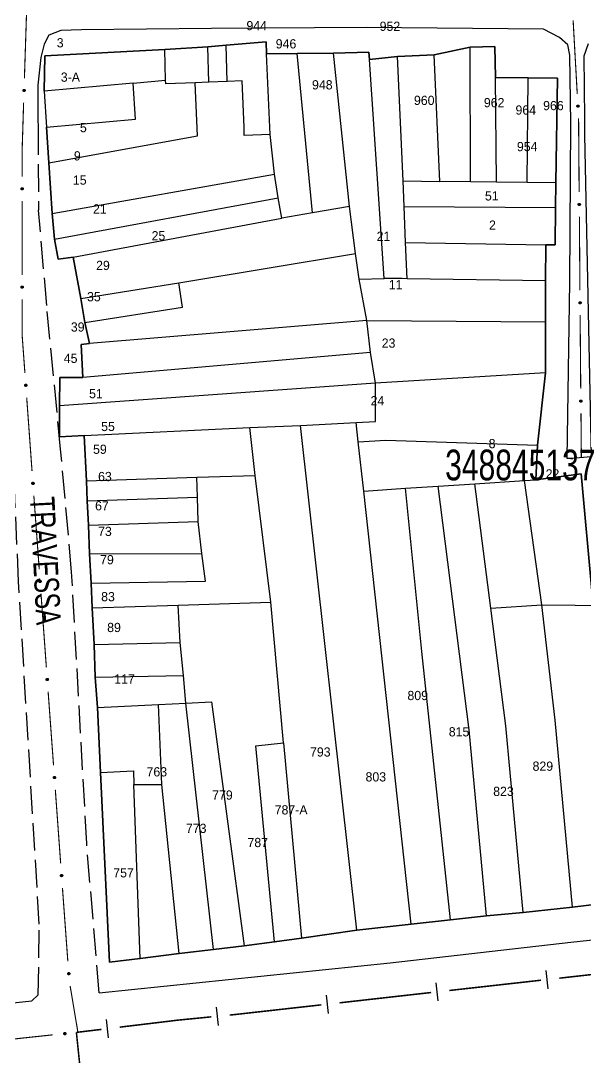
# Model space of a CAD drawing. Extents: x 203851 to 204958, y 4839055 to 4839989.
# Drawn here: x 204739 to 204830.9, y 4839680.5 to 4839849.1 of the extents above; entities that cross this region are included whole.
import ezdxf
from ezdxf.enums import TextEntityAlignment as Align

# ---------------------------------------------------------------- set-up
doc = ezdxf.new("R2010")
doc.units = 0
doc.header["$LTSCALE"] = 1.5
doc.header["$MEASUREMENT"] = 0
doc.linetypes.add('TRACO_11', pattern=[8, 3, -1, 3, -1])
doc.linetypes.add('TRACO_25', pattern=[8, 3, -1, 1, -1, 1, -1])
for name, color, linetype in [('CD_MALHA_LOTES', 7, 'CONTINUOUS'), ('CD_TXT_QUADRA', 2, 'CONTINUOUS'), ('LM-LIM-SETORES-BAIRROS', 250, 'CONTINUOUS'), ('RU-QUADRA', 210, 'CONTINUOUS'), ('SV-EIXO-RUA-N-PAV', 6, 'CONTINUOUS'), ('SV-EIXO-RUA-PAV', 20, 'CONTINUOUS'), ('SV-RUA-NAO-PAV', 7, 'CONTINUOUS'), ('SV-RUA-PAVIM', 7, 'CONTINUOUS'), ('SV-TXT-RUA-N-PAV', 7, 'CONTINUOUS'), ('Th_NmrPort', 1, 'CONTINUOUS')]:
    doc.layers.add(name, color=color, linetype=linetype)
doc.styles.add('ARIAL', font='ARIAL.SHX')

msp = doc.modelspace()

# ---------------------------------------------------------------- linework, layer by layer
at = {"layer": 'CD_MALHA_LOTES', "linetype": 'Continuous', "flags": 128}
for points in [[(204742.85, 4839837.68), (204742.95, 4839843.43), (204762.48, 4839844.47)], [(204762.48, 4839844.47), (204769.48, 4839844.89)], [(204762.59, 4839839.47), (204762.48, 4839844.47)], [(204769.48, 4839844.89), (204772.46, 4839845.14)], [(204769.64, 4839839.12), (204769.48, 4839844.89)], [(204772.46, 4839845.14), (204778.98, 4839845.69)], [(204772.64, 4839839.24), (204772.46, 4839845.14)], [(204778.98, 4839845.69), (204778.99, 4839843.76)], [(204806.32, 4839843.58), (204812.18, 4839844.86)], [(204812.18, 4839844.86), (204816.21, 4839844.96)], [(204812.23, 4839822.93), (204812.18, 4839844.86)], [(204816.21, 4839844.96), (204816.27, 4839839.88)], [(204778.99, 4839843.76), (204783.99, 4839843.81)], [(204779.61, 4839830.61), (204778.99, 4839843.76)], [(204783.99, 4839843.81), (204789.9, 4839843.87)], [(204786.53, 4839817.9), (204783.99, 4839843.81)], [(204789.9, 4839843.87), (204795.7, 4839844.01)], [(204792.54, 4839818.9), (204789.9, 4839843.87)], [(204795.7, 4839844.01), (204795.78, 4839842.82)], [(204795.78, 4839842.82), (204800.33, 4839843.31)], [(204798.18, 4839807.2), (204795.78, 4839842.82)], [(204800.33, 4839843.31), (204806.32, 4839843.58)], [(204801.25, 4839823.06), (204800.33, 4839843.31)], [(204807.26, 4839822.99), (204806.32, 4839843.58)], [(204757.3, 4839838.99), (204762.59, 4839839.47)], [(204762.61, 4839838.87), (204762.59, 4839839.47)], [(204769.64, 4839839.12), (204767.42, 4839839.04)], [(204772.64, 4839839.24), (204769.64, 4839839.12)], [(204775.07, 4839839.34), (204772.64, 4839839.24)], [(204779.61, 4839830.61), (204775.37, 4839830.45), (204775.36, 4839831.8), (204775.07, 4839839.34)], [(204816.27, 4839839.88), (204821.61, 4839839.84)], [(204816.48, 4839822.88), (204816.27, 4839839.88)], [(204821.43, 4839822.84), (204821.61, 4839839.84)], [(204821.61, 4839839.84), (204826.37, 4839839.77)], [(204826.37, 4839839.77), (204826.12, 4839822.77)], [(204757.3, 4839838.99), (204742.85, 4839837.68)], [(204742.85, 4839837.68), (204743.22, 4839831.81)], [(204757.67, 4839833.1), (204757.3, 4839838.99)], [(204767.42, 4839839.04), (204762.61, 4839838.87)], [(204767.77, 4839830.4), (204767.42, 4839839.04)], [(204743.22, 4839831.81), (204757.67, 4839833.1)], [(204743.61, 4839826.03), (204743.22, 4839831.81)], [(204743.61, 4839826.03), (204767.77, 4839830.4)], [(204780.32, 4839824.19), (204779.61, 4839830.61)], [(204744.15, 4839817.79), (204743.61, 4839826.03)], [(204744.15, 4839817.79), (204780.32, 4839824.19)], [(204780.89, 4839820.3), (204780.32, 4839824.19)], [(204801.4, 4839818.93), (204801.25, 4839823.06)], [(204801.25, 4839823.06), (204807.26, 4839822.99)], [(204812.23, 4839822.93), (204807.26, 4839822.99)], [(204816.48, 4839822.88), (204812.23, 4839822.93)], [(204821.43, 4839822.84), (204816.48, 4839822.88)], [(204826.12, 4839822.77), (204821.43, 4839822.84)], [(204826.12, 4839822.77), (204826.08, 4839818.72)], [(204744.53, 4839813.59), (204780.89, 4839820.3)], [(204781.49, 4839817.03), (204780.89, 4839820.3)], [(204792.54, 4839818.9), (204786.53, 4839817.9)], [(204793.5, 4839811.26), (204792.54, 4839818.9)], [(204801.66, 4839813.04), (204801.4, 4839818.93)], [(204801.4, 4839818.93), (204826.08, 4839818.72)], [(204744.53, 4839813.59), (204744.15, 4839817.79)], [(204786.53, 4839817.9), (204781.49, 4839817.03)], [(204826.08, 4839818.72), (204826, 4839812.68)], [(204747.56, 4839810.69), (204781.49, 4839817.03)], [(204745.13, 4839810.32), (204744.53, 4839813.59)], [(204801.92, 4839807.15), (204801.66, 4839813.04)], [(204801.66, 4839813.04), (204824.49, 4839812.66)], [(204824.49, 4839812.66), (204824.45, 4839806.83)], [(204826, 4839812.68), (204824.49, 4839812.66)], [(204747.56, 4839810.69), (204745.13, 4839810.32)], [(204748.82, 4839803.96), (204747.56, 4839810.69)], [(204764.72, 4839806.48), (204793.5, 4839811.26)], [(204794.12, 4839807.11), (204793.5, 4839811.26)], [(204794.12, 4839807.11), (204798.18, 4839807.2)], [(204795.35, 4839800.37), (204794.12, 4839807.11)], [(204801.92, 4839807.15), (204801.09, 4839807.17), (204798.18, 4839807.2)], [(204824.45, 4839806.83), (204801.92, 4839807.15)], [(204748.82, 4839803.96), (204764.72, 4839806.48)], [(204765.35, 4839802.53), (204764.72, 4839806.48)], [(204824.45, 4839806.83), (204824.45, 4839800.15)], [(204749.45, 4839800.01), (204748.82, 4839803.96)], [(204749.45, 4839800.01), (204765.35, 4839802.53)], [(204795.35, 4839800.37), (204750.21, 4839796.6)], [(204795.97, 4839795.17), (204795.35, 4839800.37)], [(204795.35, 4839800.37), (204824.45, 4839800.15)], [(204750.21, 4839796.6), (204749.45, 4839800.01)], [(204824.45, 4839800.15), (204824.44, 4839791.85)], [(204748.86, 4839796.45), (204750.21, 4839796.6)], [(204749.13, 4839791.1), (204748.86, 4839796.45)], [(204795.97, 4839795.17), (204749.13, 4839791.1)], [(204796.77, 4839790.18), (204795.97, 4839795.17)], [(204745.34, 4839786.5), (204745.38, 4839791.09), (204749.13, 4839791.1)], [(204796.77, 4839790.18), (204745.34, 4839786.5)], [(204824.44, 4839791.85), (204796.77, 4839790.18)], [(204796.77, 4839783.94), (204796.77, 4839790.18)], [(204824.44, 4839791.85), (204823.15, 4839780.08)], [(204745.31, 4839781.43), (204745.34, 4839786.5)], [(204784.57, 4839783.3), (204793.62, 4839783.78)], [(204793.62, 4839783.78), (204796.77, 4839783.94)], [(204793.96, 4839780.62), (204793.62, 4839783.78)], [(204749.35, 4839781.63), (204776.31, 4839782.94)], [(204776.31, 4839782.94), (204784.57, 4839783.3)], [(204777.16, 4839775.16), (204776.31, 4839782.94)], [(204793.74, 4839701.14), (204784.57, 4839783.3)], [(204749.35, 4839781.63), (204745.31, 4839781.43)], [(204749.7, 4839774.27), (204749.35, 4839781.63)], [(204793.96, 4839780.62), (204798.44, 4839780.87), (204823.15, 4839780.08)], [(204794.84, 4839772.6), (204793.96, 4839780.62)], [(204823.15, 4839780.08), (204822.86, 4839774.45)], [(204767.69, 4839774.86), (204777.16, 4839775.16)], [(204779.74, 4839754.52), (204777.16, 4839775.16)], [(204822.86, 4839774.45), (204830.26, 4839775.41)], [(204830.26, 4839775.41), (204832.04, 4839755.75)], [(204749.7, 4839774.27), (204767.69, 4839774.86)], [(204749.8, 4839771.02), (204749.7, 4839774.27)], [(204767.79, 4839771.61), (204767.69, 4839774.86)], [(204801.65, 4839773.05), (204806.95, 4839773.4)], [(204806.95, 4839773.4), (204812.94, 4839773.8)], [(204814.82, 4839703.47), (204811.99, 4839733.77), (204806.95, 4839773.4)], [(204812.94, 4839773.8), (204821.04, 4839774.33)], [(204815.52, 4839753.54), (204812.94, 4839773.8)], [(204821.04, 4839774.33), (204822.86, 4839774.45)], [(204823.83, 4839754.1), (204821.04, 4839774.33)], [(204794.84, 4839772.6), (204801.65, 4839773.05)], [(204802.59, 4839702.12), (204794.84, 4839772.6)], [(204808.96, 4839702.82), (204804.32, 4839746.49), (204801.65, 4839773.05)], [(204749.8, 4839771.02), (204767.79, 4839771.61)], [(204750.04, 4839767.08), (204749.8, 4839771.02)], [(204767.92, 4839767.66), (204767.79, 4839771.61)], [(204750.04, 4839767.08), (204767.92, 4839767.66)], [(204750.19, 4839762.41), (204750.04, 4839767.08)], [(204768.48, 4839762.46), (204767.92, 4839767.66)], [(204750.19, 4839762.41), (204768.48, 4839762.46)], [(204750.49, 4839757.61), (204750.19, 4839762.41)], [(204769.11, 4839757.93), (204768.48, 4839762.46)], [(204750.49, 4839757.61), (204769.11, 4839757.93)], [(204750.65, 4839753.63), (204750.49, 4839757.61)], [(204750.65, 4839753.63), (204764.64, 4839754.03)], [(204750.98, 4839747.64), (204750.65, 4839753.63)], [(204764.64, 4839754.03), (204779.74, 4839754.52)], [(204764.99, 4839747.96), (204764.64, 4839754.03)], [(204781.81, 4839731.66), (204779.74, 4839754.52)], [(204815.52, 4839753.54), (204823.83, 4839754.1)], [(204820.79, 4839704.03), (204817.96, 4839734.43), (204815.52, 4839753.54)], [(204823.83, 4839754.1), (204834.7, 4839753.98)], [(204828.81, 4839704.92), (204826.01, 4839735.32), (204823.83, 4839754.1)], [(204750.98, 4839747.64), (204764.99, 4839747.96)], [(204751.13, 4839742.34), (204750.98, 4839747.64)], [(204765.5, 4839742.59), (204764.99, 4839747.96)], [(204751.13, 4839742.34), (204765.5, 4839742.59)], [(204751.51, 4839737.37), (204751.13, 4839742.34)], [(204765.89, 4839738.09), (204765.5, 4839742.59)], [(204761.41, 4839737.88), (204765.89, 4839738.09)], [(204765.89, 4839738.09), (204770.08, 4839738.29)], [(204770.41, 4839698.03), (204765.89, 4839738.09)], [(204770.08, 4839738.29), (204775.38, 4839698.59)], [(204751.51, 4839737.37), (204761.41, 4839737.88)], [(204751.97, 4839726.81), (204751.51, 4839737.37)], [(204762, 4839724.84), (204761.41, 4839737.88)], [(204777.26, 4839731.17), (204781.81, 4839731.66)], [(204780.34, 4839699.25), (204777.26, 4839731.17)], [(204781.81, 4839731.66), (204784.7, 4839699.83)], [(204751.97, 4839726.81), (204757.34, 4839727.07)], [(204753.45, 4839695.92), (204751.97, 4839726.81)], [(204757.34, 4839727.07), (204757.42, 4839724.83)], [(204757.42, 4839724.83), (204762, 4839724.84)], [(204758.47, 4839696.54), (204757.42, 4839724.83)], [(204764.82, 4839697.33), (204762, 4839724.84)], [(204837.31, 4839705.95), (204828.81, 4839704.92)], [(204828.81, 4839704.92), (204820.79, 4839704.03)], [(204808.96, 4839702.82), (204802.59, 4839702.12)], [(204814.82, 4839703.47), (204808.96, 4839702.82)], [(204820.79, 4839704.03), (204814.82, 4839703.47)], [(204793.74, 4839701.14), (204784.7, 4839699.83)], [(204802.59, 4839702.12), (204793.74, 4839701.14)], [(204780.34, 4839699.25), (204775.38, 4839698.59)], [(204784.7, 4839699.83), (204780.34, 4839699.25)], [(204770.41, 4839698.03), (204764.82, 4839697.33)], [(204775.38, 4839698.59), (204770.41, 4839698.03)], [(204758.47, 4839696.54), (204753.45, 4839695.92)], [(204764.82, 4839697.33), (204758.47, 4839696.54)]]:
    msp.add_lwpolyline(points, dxfattribs=at)
at = {"layer": 'LM-LIM-SETORES-BAIRROS'}
for points in [[(204824.87, 4839691.63), (204824.53, 4839694.61)], [(204806.98, 4839689.63), (204806.64, 4839692.61)], [(204789.09, 4839687.62), (204788.76, 4839690.6)], [(204771.18, 4839685.65), (204770.88, 4839688.64)], [(204753.32, 4839683.64), (204752.96, 4839686.62)]]:
    msp.add_lwpolyline(points, dxfattribs=at)
at = {"layer": 'LM-LIM-SETORES-BAIRROS', "const_width": 0.25}
for points in [[(204826.69, 4839693.34), (204841.59, 4839695.02)], [(204808.8, 4839691.34), (204823.7, 4839693.01)], [(204790.91, 4839689.33), (204805.82, 4839691.01)], [(204773.65, 4839687.4), (204787.93, 4839689)], [(204773.02, 4839687.34), (204773.65, 4839687.4)], [(204755.13, 4839685.37), (204764.07, 4839686.45)], [(204764.07, 4839686.45), (204764.46, 4839686.5)], [(204764.46, 4839686.5), (204770.04, 4839687.05)], [(204748.07, 4839684.52), (204752.15, 4839685.01)], [(204748.16, 4839683.64), (204748.07, 4839684.52)], [(204749.17, 4839673.97), (204748.16, 4839683.64)]]:
    msp.add_lwpolyline(points, dxfattribs=at)
at = {"layer": 'RU-QUADRA', "linetype": 'Continuous', "flags": 128}
msp.add_lwpolyline([(204832.04, 4839755.75), (204830.26, 4839775.41), (204822.86, 4839774.45), (204823.15, 4839780.08), (204824.44, 4839791.85), (204824.45, 4839800.15), (204824.45, 4839806.83), (204824.49, 4839812.66), (204826, 4839812.68), (204826.08, 4839818.72), (204826.12, 4839822.77), (204826.37, 4839839.77), (204821.61, 4839839.84), (204816.27, 4839839.88), (204816.21, 4839844.96), (204812.18, 4839844.86), (204806.32, 4839843.58), (204800.33, 4839843.31), (204795.78, 4839842.82), (204795.7, 4839844.01), (204789.9, 4839843.87), (204783.99, 4839843.81), (204778.99, 4839843.76), (204778.98, 4839845.69), (204772.46, 4839845.14), (204769.48, 4839844.89), (204762.48, 4839844.47), (204742.95, 4839843.43), (204742.85, 4839837.68), (204743.22, 4839831.81), (204743.61, 4839826.03), (204744.15, 4839817.79), (204744.53, 4839813.59), (204745.13, 4839810.32), (204747.56, 4839810.69), (204748.82, 4839803.96), (204749.45, 4839800.01), (204750.21, 4839796.6), (204748.86, 4839796.45), (204749.13, 4839791.1), (204745.38, 4839791.09), (204745.34, 4839786.5), (204745.31, 4839781.43), (204749.35, 4839781.63), (204749.7, 4839774.27), (204749.8, 4839771.02), (204750.04, 4839767.08), (204750.19, 4839762.41), (204750.49, 4839757.61), (204750.65, 4839753.63), (204750.98, 4839747.64), (204751.13, 4839742.34), (204751.51, 4839737.37), (204751.97, 4839726.81), (204753.45, 4839695.92), (204758.47, 4839696.54), (204764.82, 4839697.33), (204770.41, 4839698.03), (204775.38, 4839698.59), (204780.34, 4839699.25), (204784.7, 4839699.83), (204793.74, 4839701.14), (204802.59, 4839702.12), (204808.96, 4839702.82), (204814.82, 4839703.47), (204820.79, 4839704.03), (204828.81, 4839704.92), (204837.31, 4839705.95)], dxfattribs=at)
at = {"layer": 'SV-EIXO-RUA-N-PAV', "const_width": 0.18}
for points in [[(204740, 4839851.78), (204739.61, 4839839.79)], [(204739.48, 4839835.79), (204739.26, 4839828.79)], [(204739.26, 4839828.79), (204739.23, 4839828)], [(204739.23, 4839828), (204739.23, 4839823.79)], [(204739.23, 4839819.79), (204739.23, 4839807.79)], [(204739.23, 4839803.79), (204739.23, 4839798.79)], [(204739.23, 4839798.79), (204739.23, 4839798.08)], [(204739.23, 4839798.08), (204739.69, 4839791.81)], [(204739.98, 4839787.82), (204740.85, 4839775.85)], [(204741.14, 4839771.86), (204742.02, 4839759.89)], [(204742.31, 4839755.9), (204743.18, 4839743.94)], [(204743.47, 4839739.95), (204744.35, 4839727.98)], [(204744.64, 4839723.99), (204745.51, 4839712.02)], [(204745.8, 4839708.03), (204746.68, 4839696.06)], [(204747.05, 4839692.08), (204748.21, 4839685.18)], [(204748.21, 4839685.18), (204748.31, 4839684.55)]]:
    msp.add_lwpolyline(points, dxfattribs=at)
at = {"layer": 'SV-EIXO-RUA-N-PAV'}
for points in [[(204739.66, 4839837.93), (204739.7, 4839837.89), (204739.72, 4839837.85), (204739.73, 4839837.82), (204739.73, 4839837.78), (204739.72, 4839837.75), (204739.71, 4839837.71), (204739.69, 4839837.68), (204739.65, 4839837.65), (204739.61, 4839837.63), (204739.58, 4839837.61), (204739.54, 4839837.61), (204739.51, 4839837.62), (204739.47, 4839837.63), (204739.44, 4839837.65), (204739.41, 4839837.69), (204739.38, 4839837.73), (204739.38, 4839837.76), (204739.37, 4839837.8), (204739.38, 4839837.83), (204739.39, 4839837.87), (204739.41, 4839837.9), (204739.45, 4839837.93), (204739.49, 4839837.96), (204739.52, 4839837.96), (204739.56, 4839837.97), (204739.59, 4839837.96), (204739.63, 4839837.95), (204739.66, 4839837.93)], [(204739.34, 4839821.94), (204739.38, 4839821.9), (204739.4, 4839821.87), (204739.41, 4839821.83), (204739.41, 4839821.8), (204739.41, 4839821.76), (204739.4, 4839821.73), (204739.38, 4839821.69), (204739.34, 4839821.65), (204739.3, 4839821.63), (204739.27, 4839821.62), (204739.23, 4839821.62), (204739.2, 4839821.62), (204739.16, 4839821.63), (204739.13, 4839821.65), (204739.09, 4839821.69), (204739.07, 4839821.73), (204739.06, 4839821.76), (204739.06, 4839821.8), (204739.06, 4839821.83), (204739.07, 4839821.87), (204739.09, 4839821.9), (204739.13, 4839821.94), (204739.16, 4839821.96), (204739.2, 4839821.97), (204739.23, 4839821.97), (204739.27, 4839821.97), (204739.3, 4839821.96), (204739.34, 4839821.94)], [(204739.34, 4839805.94), (204739.38, 4839805.9), (204739.4, 4839805.87), (204739.41, 4839805.83), (204739.41, 4839805.8), (204739.41, 4839805.76), (204739.4, 4839805.73), (204739.38, 4839805.69), (204739.34, 4839805.65), (204739.3, 4839805.63), (204739.27, 4839805.62), (204739.23, 4839805.62), (204739.2, 4839805.62), (204739.16, 4839805.63), (204739.13, 4839805.65), (204739.09, 4839805.69), (204739.07, 4839805.73), (204739.06, 4839805.76), (204739.06, 4839805.8), (204739.06, 4839805.83), (204739.07, 4839805.87), (204739.09, 4839805.9), (204739.13, 4839805.94), (204739.16, 4839805.96), (204739.2, 4839805.97), (204739.23, 4839805.97), (204739.27, 4839805.97), (204739.3, 4839805.96), (204739.34, 4839805.94)], [(204739.93, 4839789.97), (204739.97, 4839789.93), (204740, 4839789.9), (204740.01, 4839789.86), (204740.01, 4839789.83), (204740.01, 4839789.8), (204740, 4839789.76), (204739.99, 4839789.72), (204739.96, 4839789.68), (204739.92, 4839789.66), (204739.88, 4839789.65), (204739.85, 4839789.64), (204739.81, 4839789.64), (204739.78, 4839789.65), (204739.74, 4839789.67), (204739.7, 4839789.7), (204739.68, 4839789.74), (204739.67, 4839789.77), (204739.66, 4839789.81), (204739.66, 4839789.84), (204739.67, 4839789.88), (204739.69, 4839789.91), (204739.72, 4839789.95), (204739.75, 4839789.98), (204739.79, 4839789.99), (204739.82, 4839789.99), (204739.86, 4839789.99), (204739.89, 4839789.99), (204739.93, 4839789.97)], [(204741.1, 4839774.01), (204741.13, 4839773.98), (204741.16, 4839773.94), (204741.17, 4839773.91), (204741.18, 4839773.87), (204741.18, 4839773.84), (204741.17, 4839773.8), (204741.15, 4839773.76), (204741.12, 4839773.73), (204741.08, 4839773.7), (204741.05, 4839773.69), (204741.01, 4839773.68), (204740.98, 4839773.68), (204740.94, 4839773.69), (204740.91, 4839773.71), (204740.87, 4839773.74), (204740.84, 4839773.78), (204740.83, 4839773.81), (204740.83, 4839773.85), (204740.83, 4839773.88), (204740.83, 4839773.92), (204740.85, 4839773.96), (204740.89, 4839773.99), (204740.92, 4839774.02), (204740.95, 4839774.03), (204740.99, 4839774.04), (204741.02, 4839774.04), (204741.06, 4839774.03), (204741.1, 4839774.01)], [(204742.26, 4839758.05), (204742.3, 4839758.02), (204742.33, 4839757.98), (204742.34, 4839757.95), (204742.34, 4839757.92), (204742.34, 4839757.88), (204742.33, 4839757.84), (204742.32, 4839757.81), (204742.28, 4839757.77), (204742.25, 4839757.75), (204742.21, 4839757.73), (204742.18, 4839757.72), (204742.14, 4839757.73), (204742.11, 4839757.74), (204742.07, 4839757.75), (204742.03, 4839757.79), (204742.01, 4839757.82), (204742, 4839757.85), (204741.99, 4839757.89), (204741.99, 4839757.93), (204742, 4839757.96), (204742.02, 4839758), (204742.05, 4839758.04), (204742.08, 4839758.06), (204742.12, 4839758.07), (204742.15, 4839758.08), (204742.19, 4839758.08), (204742.22, 4839758.07), (204742.26, 4839758.05)], [(204743.43, 4839742.09), (204743.46, 4839742.06), (204743.49, 4839742.03), (204743.5, 4839741.99), (204743.51, 4839741.96), (204743.51, 4839741.92), (204743.5, 4839741.89), (204743.48, 4839741.85), (204743.45, 4839741.81), (204743.41, 4839741.79), (204743.38, 4839741.77), (204743.34, 4839741.77), (204743.31, 4839741.77), (204743.27, 4839741.78), (204743.23, 4839741.8), (204743.2, 4839741.83), (204743.17, 4839741.86), (204743.16, 4839741.9), (204743.15, 4839741.93), (204743.16, 4839741.97), (204743.16, 4839742), (204743.18, 4839742.04), (204743.21, 4839742.08), (204743.25, 4839742.1), (204743.28, 4839742.12), (204743.32, 4839742.12), (204743.35, 4839742.12), (204743.39, 4839742.11), (204743.43, 4839742.09)], [(204744.59, 4839726.14), (204744.63, 4839726.1), (204744.65, 4839726.07), (204744.67, 4839726.03), (204744.67, 4839726), (204744.67, 4839725.97), (204744.66, 4839725.93), (204744.65, 4839725.89), (204744.61, 4839725.85), (204744.58, 4839725.83), (204744.54, 4839725.82), (204744.51, 4839725.81), (204744.47, 4839725.81), (204744.44, 4839725.82), (204744.4, 4839725.84), (204744.36, 4839725.87), (204744.34, 4839725.91), (204744.33, 4839725.94), (204744.32, 4839725.98), (204744.32, 4839726.01), (204744.33, 4839726.05), (204744.35, 4839726.08), (204744.38, 4839726.12), (204744.41, 4839726.15), (204744.45, 4839726.16), (204744.48, 4839726.16), (204744.52, 4839726.16), (204744.55, 4839726.16), (204744.59, 4839726.14)], [(204745.76, 4839710.18), (204745.79, 4839710.15), (204745.82, 4839710.11), (204745.83, 4839710.08), (204745.84, 4839710.04), (204745.84, 4839710.01), (204745.83, 4839709.97), (204745.81, 4839709.93), (204745.78, 4839709.9), (204745.74, 4839709.87), (204745.71, 4839709.86), (204745.67, 4839709.85), (204745.64, 4839709.85), (204745.6, 4839709.86), (204745.56, 4839709.88), (204745.53, 4839709.91), (204745.5, 4839709.95), (204745.49, 4839709.98), (204745.48, 4839710.02), (204745.49, 4839710.05), (204745.49, 4839710.09), (204745.51, 4839710.13), (204745.54, 4839710.16), (204745.58, 4839710.19), (204745.61, 4839710.2), (204745.65, 4839710.2), (204745.68, 4839710.21), (204745.72, 4839710.2), (204745.76, 4839710.18)], [(204746.92, 4839694.22), (204746.96, 4839694.19), (204746.98, 4839694.15), (204747, 4839694.12), (204747, 4839694.09), (204747, 4839694.05), (204746.99, 4839694.01), (204746.97, 4839693.98), (204746.94, 4839693.94), (204746.91, 4839693.92), (204746.87, 4839693.9), (204746.84, 4839693.89), (204746.8, 4839693.9), (204746.77, 4839693.91), (204746.73, 4839693.92), (204746.69, 4839693.96), (204746.67, 4839693.99), (204746.65, 4839694.02), (204746.65, 4839694.06), (204746.65, 4839694.1), (204746.66, 4839694.13), (204746.68, 4839694.17), (204746.71, 4839694.21), (204746.74, 4839694.23), (204746.78, 4839694.24), (204746.81, 4839694.25), (204746.85, 4839694.25), (204746.88, 4839694.24), (204746.92, 4839694.22)]]:
    msp.add_lwpolyline(points, close=True, dxfattribs=at)
for points in [[(204739.38, 4839837.83), (204739.38, 4839837.73)], [(204739.39, 4839837.87), (204739.41, 4839837.69)], [(204739.39, 4839837.84), (204739.39, 4839837.71)], [(204739.4, 4839837.88), (204739.42, 4839837.68)], [(204739.41, 4839837.9), (204739.44, 4839837.65)], [(204739.43, 4839837.91), (204739.46, 4839837.64)], [(204739.45, 4839837.93), (204739.47, 4839837.63)], [(204739.47, 4839837.94), (204739.49, 4839837.63)], [(204739.49, 4839837.96), (204739.51, 4839837.62)], [(204739.5, 4839837.96), (204739.53, 4839837.62)], [(204739.52, 4839837.96), (204739.54, 4839837.61)], [(204739.54, 4839837.96), (204739.56, 4839837.62)], [(204739.56, 4839837.97), (204739.58, 4839837.61)], [(204739.57, 4839837.96), (204739.6, 4839837.62)], [(204739.59, 4839837.96), (204739.61, 4839837.63)], [(204739.61, 4839837.95), (204739.64, 4839837.64)], [(204739.63, 4839837.95), (204739.65, 4839837.65)], [(204739.64, 4839837.94), (204739.67, 4839837.67)], [(204739.66, 4839837.93), (204739.69, 4839837.68)], [(204739.68, 4839837.91), (204739.7, 4839837.7)], [(204739.7, 4839837.89), (204739.71, 4839837.71)], [(204739.71, 4839837.87), (204739.72, 4839837.74)], [(204739.72, 4839837.85), (204739.72, 4839837.75)], [(204739.06, 4839821.83), (204739.07, 4839821.73)], [(204739.07, 4839821.87), (204739.09, 4839821.69)], [(204739.07, 4839821.84), (204739.08, 4839821.71)], [(204739.08, 4839821.88), (204739.11, 4839821.68)], [(204739.09, 4839821.9), (204739.13, 4839821.65)], [(204739.11, 4839821.92), (204739.14, 4839821.65)], [(204739.13, 4839821.94), (204739.16, 4839821.63)], [(204739.14, 4839821.95), (204739.18, 4839821.63)], [(204739.16, 4839821.96), (204739.2, 4839821.62)], [(204739.18, 4839821.96), (204739.22, 4839821.62)], [(204739.2, 4839821.97), (204739.23, 4839821.62)], [(204739.22, 4839821.97), (204739.25, 4839821.62)], [(204739.23, 4839821.97), (204739.27, 4839821.62)], [(204739.25, 4839821.97), (204739.29, 4839821.63)], [(204739.27, 4839821.97), (204739.3, 4839821.63)], [(204739.29, 4839821.96), (204739.32, 4839821.65)], [(204739.3, 4839821.96), (204739.34, 4839821.65)], [(204739.32, 4839821.95), (204739.36, 4839821.68)], [(204739.34, 4839821.94), (204739.38, 4839821.69)], [(204739.36, 4839821.92), (204739.39, 4839821.71)], [(204739.38, 4839821.9), (204739.4, 4839821.73)], [(204739.39, 4839821.88), (204739.4, 4839821.75)], [(204739.4, 4839821.87), (204739.41, 4839821.76)], [(204739.06, 4839805.83), (204739.07, 4839805.73)], [(204739.07, 4839805.87), (204739.09, 4839805.69)], [(204739.07, 4839805.84), (204739.08, 4839805.71)], [(204739.08, 4839805.88), (204739.11, 4839805.68)], [(204739.09, 4839805.9), (204739.13, 4839805.65)], [(204739.11, 4839805.92), (204739.14, 4839805.65)], [(204739.13, 4839805.94), (204739.16, 4839805.63)], [(204739.14, 4839805.95), (204739.18, 4839805.63)], [(204739.16, 4839805.96), (204739.2, 4839805.62)], [(204739.18, 4839805.96), (204739.22, 4839805.62)], [(204739.2, 4839805.97), (204739.23, 4839805.62)], [(204739.22, 4839805.97), (204739.25, 4839805.62)], [(204739.23, 4839805.97), (204739.27, 4839805.62)], [(204739.25, 4839805.97), (204739.29, 4839805.63)], [(204739.27, 4839805.97), (204739.3, 4839805.63)], [(204739.29, 4839805.96), (204739.32, 4839805.65)], [(204739.3, 4839805.96), (204739.34, 4839805.65)], [(204739.32, 4839805.95), (204739.36, 4839805.68)], [(204739.34, 4839805.94), (204739.38, 4839805.69)], [(204739.36, 4839805.92), (204739.39, 4839805.71)], [(204739.38, 4839805.9), (204739.4, 4839805.73)], [(204739.39, 4839805.88), (204739.4, 4839805.75)], [(204739.4, 4839805.87), (204739.41, 4839805.76)], [(204739.66, 4839789.84), (204739.68, 4839789.74)], [(204739.67, 4839789.88), (204739.7, 4839789.7)], [(204739.67, 4839789.85), (204739.69, 4839789.72)], [(204739.68, 4839789.89), (204739.72, 4839789.69)], [(204739.69, 4839789.91), (204739.74, 4839789.67)], [(204739.71, 4839789.93), (204739.76, 4839789.66)], [(204739.72, 4839789.95), (204739.78, 4839789.65)], [(204739.74, 4839789.96), (204739.79, 4839789.65)], [(204739.75, 4839789.98), (204739.81, 4839789.64)], [(204739.77, 4839789.98), (204739.83, 4839789.64)], [(204739.79, 4839789.99), (204739.85, 4839789.64)], [(204739.81, 4839789.99), (204739.86, 4839789.64)], [(204739.82, 4839789.99), (204739.88, 4839789.65)], [(204739.84, 4839789.99), (204739.9, 4839789.66)], [(204739.86, 4839789.99), (204739.92, 4839789.66)], [(204739.88, 4839789.98), (204739.94, 4839789.68)], [(204739.89, 4839789.99), (204739.96, 4839789.68)], [(204739.91, 4839789.97), (204739.97, 4839789.71)], [(204739.93, 4839789.97), (204739.99, 4839789.72)], [(204739.95, 4839789.95), (204739.99, 4839789.75)], [(204739.97, 4839789.93), (204740, 4839789.76)], [(204739.98, 4839789.91), (204740.01, 4839789.79)], [(204740, 4839789.9), (204740.01, 4839789.8)], [(204740.83, 4839773.92), (204740.87, 4839773.74)], [(204740.83, 4839773.9), (204740.85, 4839773.77)], [(204740.83, 4839773.88), (204740.84, 4839773.78)], [(204740.85, 4839773.96), (204740.91, 4839773.71)], [(204740.85, 4839773.93), (204740.89, 4839773.74)], [(204740.87, 4839773.97), (204740.92, 4839773.71)], [(204740.89, 4839773.99), (204740.94, 4839773.69)], [(204740.9, 4839774), (204740.96, 4839773.69)], [(204740.92, 4839774.02), (204740.98, 4839773.68)], [(204740.94, 4839774.02), (204741, 4839773.69)], [(204740.95, 4839774.03), (204741.01, 4839773.68)], [(204740.97, 4839774.03), (204741.03, 4839773.69)], [(204740.99, 4839774.04), (204741.05, 4839773.69)], [(204741.01, 4839774.03), (204741.07, 4839773.7)], [(204741.02, 4839774.04), (204741.08, 4839773.7)], [(204741.04, 4839774.03), (204741.1, 4839773.72)], [(204741.06, 4839774.03), (204741.12, 4839773.73)], [(204741.08, 4839774.02), (204741.13, 4839773.75)], [(204741.1, 4839774.01), (204741.15, 4839773.76)], [(204741.12, 4839773.99), (204741.16, 4839773.79)], [(204741.13, 4839773.98), (204741.17, 4839773.8)], [(204741.15, 4839773.96), (204741.17, 4839773.83)], [(204741.16, 4839773.94), (204741.18, 4839773.84)], [(204741.99, 4839757.93), (204742.01, 4839757.82)], [(204742, 4839757.96), (204742.03, 4839757.79)], [(204742, 4839757.94), (204742.02, 4839757.81)], [(204742.01, 4839757.97), (204742.05, 4839757.78)], [(204742.02, 4839758), (204742.07, 4839757.75)], [(204742.04, 4839758.01), (204742.09, 4839757.75)], [(204742.05, 4839758.04), (204742.11, 4839757.74)], [(204742.07, 4839758.05), (204742.12, 4839757.74)], [(204742.08, 4839758.06), (204742.14, 4839757.73)], [(204742.1, 4839758.06), (204742.16, 4839757.73)], [(204742.12, 4839758.07), (204742.18, 4839757.72)], [(204742.14, 4839758.07), (204742.19, 4839757.73)], [(204742.15, 4839758.08), (204742.21, 4839757.73)], [(204742.17, 4839758.07), (204742.23, 4839757.74)], [(204742.19, 4839758.08), (204742.25, 4839757.75)], [(204742.21, 4839758.07), (204742.27, 4839757.76)], [(204742.22, 4839758.07), (204742.28, 4839757.77)], [(204742.24, 4839758.06), (204742.3, 4839757.79)], [(204742.26, 4839758.05), (204742.32, 4839757.81)], [(204742.28, 4839758.03), (204742.32, 4839757.83)], [(204742.3, 4839758.02), (204742.33, 4839757.84)], [(204742.31, 4839758), (204742.34, 4839757.87)], [(204742.33, 4839757.98), (204742.34, 4839757.88)], [(204743.16, 4839742), (204743.2, 4839741.83)], [(204743.16, 4839741.98), (204743.18, 4839741.85)], [(204743.16, 4839741.97), (204743.17, 4839741.86)], [(204743.18, 4839742.04), (204743.23, 4839741.8)], [(204743.18, 4839742.02), (204743.21, 4839741.82)], [(204743.2, 4839742.06), (204743.25, 4839741.79)], [(204743.21, 4839742.08), (204743.27, 4839741.78)], [(204743.23, 4839742.09), (204743.29, 4839741.78)], [(204743.25, 4839742.1), (204743.31, 4839741.77)], [(204743.27, 4839742.11), (204743.33, 4839741.77)], [(204743.28, 4839742.12), (204743.34, 4839741.77)], [(204743.3, 4839742.12), (204743.36, 4839741.77)], [(204743.32, 4839742.12), (204743.38, 4839741.77)], [(204743.34, 4839742.12), (204743.4, 4839741.79)], [(204743.35, 4839742.12), (204743.41, 4839741.79)], [(204743.37, 4839742.11), (204743.43, 4839741.8)], [(204743.39, 4839742.11), (204743.45, 4839741.81)], [(204743.41, 4839742.1), (204743.46, 4839741.83)], [(204743.43, 4839742.09), (204743.48, 4839741.85)], [(204743.45, 4839742.08), (204743.49, 4839741.88)], [(204743.46, 4839742.06), (204743.5, 4839741.89)], [(204743.48, 4839742.04), (204743.5, 4839741.91)], [(204743.49, 4839742.03), (204743.51, 4839741.92)], [(204744.35, 4839726.08), (204744.4, 4839725.84)], [(204744.37, 4839726.1), (204744.42, 4839725.83)], [(204744.38, 4839726.12), (204744.44, 4839725.82)], [(204744.4, 4839726.13), (204744.45, 4839725.82)], [(204744.41, 4839726.15), (204744.47, 4839725.81)], [(204744.43, 4839726.15), (204744.49, 4839725.81)], [(204744.45, 4839726.16), (204744.51, 4839725.81)], [(204744.46, 4839726.16), (204744.52, 4839725.81)], [(204744.48, 4839726.16), (204744.54, 4839725.82)], [(204744.5, 4839726.16), (204744.56, 4839725.83)], [(204744.52, 4839726.16), (204744.58, 4839725.83)], [(204744.54, 4839726.15), (204744.6, 4839725.85)], [(204744.55, 4839726.16), (204744.61, 4839725.85)], [(204744.57, 4839726.14), (204744.63, 4839725.88)], [(204744.59, 4839726.14), (204744.65, 4839725.89)], [(204744.61, 4839726.12), (204744.65, 4839725.92)], [(204744.63, 4839726.1), (204744.66, 4839725.93)], [(204744.64, 4839726.08), (204744.67, 4839725.96)], [(204744.32, 4839726.01), (204744.34, 4839725.91)], [(204744.33, 4839726.05), (204744.36, 4839725.87)], [(204744.33, 4839726.02), (204744.35, 4839725.89)], [(204744.34, 4839726.06), (204744.38, 4839725.86)], [(204744.65, 4839726.07), (204744.67, 4839725.97)], [(204745.49, 4839710.09), (204745.53, 4839709.91)], [(204745.49, 4839710.07), (204745.51, 4839709.94)], [(204745.49, 4839710.05), (204745.5, 4839709.95)], [(204745.51, 4839710.13), (204745.56, 4839709.88)], [(204745.51, 4839710.1), (204745.54, 4839709.91)], [(204745.53, 4839710.14), (204745.58, 4839709.88)], [(204745.54, 4839710.16), (204745.6, 4839709.86)], [(204745.56, 4839710.17), (204745.62, 4839709.86)], [(204745.58, 4839710.19), (204745.64, 4839709.85)], [(204745.59, 4839710.19), (204745.65, 4839709.86)], [(204745.61, 4839710.2), (204745.67, 4839709.85)], [(204745.63, 4839710.2), (204745.69, 4839709.86)], [(204745.65, 4839710.2), (204745.71, 4839709.86)], [(204745.67, 4839710.2), (204745.73, 4839709.87)], [(204745.68, 4839710.21), (204745.74, 4839709.87)], [(204745.7, 4839710.2), (204745.76, 4839709.89)], [(204745.72, 4839710.2), (204745.78, 4839709.9)], [(204745.74, 4839710.19), (204745.79, 4839709.92)], [(204745.76, 4839710.18), (204745.81, 4839709.93)], [(204745.78, 4839710.16), (204745.82, 4839709.96)], [(204745.79, 4839710.15), (204745.83, 4839709.97)], [(204745.81, 4839710.13), (204745.83, 4839710)], [(204745.82, 4839710.11), (204745.84, 4839710.01)], [(204746.65, 4839694.1), (204746.67, 4839693.99)], [(204746.66, 4839694.13), (204746.69, 4839693.96)], [(204746.66, 4839694.11), (204746.68, 4839693.98)], [(204746.67, 4839694.14), (204746.71, 4839693.95)], [(204746.68, 4839694.17), (204746.73, 4839693.92)], [(204746.69, 4839694.18), (204746.75, 4839693.92)], [(204746.71, 4839694.21), (204746.77, 4839693.91)], [(204746.73, 4839694.22), (204746.78, 4839693.91)], [(204746.74, 4839694.23), (204746.8, 4839693.9)], [(204746.76, 4839694.23), (204746.82, 4839693.9)], [(204746.78, 4839694.24), (204746.84, 4839693.89)], [(204746.79, 4839694.24), (204746.85, 4839693.9)], [(204746.81, 4839694.25), (204746.87, 4839693.9)], [(204746.83, 4839694.24), (204746.89, 4839693.91)], [(204746.85, 4839694.25), (204746.91, 4839693.92)], [(204746.87, 4839694.24), (204746.93, 4839693.93)], [(204746.88, 4839694.24), (204746.94, 4839693.94)], [(204746.9, 4839694.23), (204746.96, 4839693.96)], [(204746.92, 4839694.22), (204746.97, 4839693.98)], [(204746.94, 4839694.2), (204746.98, 4839694)], [(204746.96, 4839694.19), (204746.99, 4839694.01)], [(204746.97, 4839694.17), (204747, 4839694.04)], [(204746.98, 4839694.15), (204747, 4839694.05)]]:
    msp.add_lwpolyline(points, dxfattribs=at)
at = {"layer": 'SV-EIXO-RUA-PAV', "const_width": 0.18}
for points in [[(204828.93, 4839849.22), (204829.6, 4839837.24)], [(204829.82, 4839833.24), (204829.91, 4839821.25)], [(204829.95, 4839817.25), (204830.04, 4839805.25)], [(204830.07, 4839801.25), (204830.17, 4839789.25)], [(204830.21, 4839785.25), (204830.27, 4839778.25)], [(204830.27, 4839778.25), (204830.27, 4839777.98)], [(204732.27, 4839682.84), (204744.2, 4839684.12)], [(204748.18, 4839684.54), (204748.27, 4839684.55)], [(204748.27, 4839684.55), (204748.59, 4839684.58)]]:
    msp.add_lwpolyline(points, dxfattribs=at)
at = {"layer": 'SV-EIXO-RUA-PAV'}
for points in [[(204829.81, 4839835.39), (204829.85, 4839835.36), (204829.88, 4839835.32), (204829.89, 4839835.29), (204829.89, 4839835.25), (204829.89, 4839835.22), (204829.88, 4839835.18), (204829.86, 4839835.15), (204829.83, 4839835.11), (204829.79, 4839835.09), (204829.76, 4839835.07), (204829.72, 4839835.07), (204829.69, 4839835.07), (204829.65, 4839835.08), (204829.62, 4839835.1), (204829.58, 4839835.13), (204829.56, 4839835.17), (204829.54, 4839835.2), (204829.54, 4839835.24), (204829.54, 4839835.27), (204829.55, 4839835.31), (204829.57, 4839835.34), (204829.6, 4839835.38), (204829.64, 4839835.4), (204829.67, 4839835.42), (204829.71, 4839835.42), (204829.74, 4839835.42), (204829.78, 4839835.41), (204829.81, 4839835.39)], [(204830.04, 4839819.39), (204830.07, 4839819.36), (204830.1, 4839819.32), (204830.11, 4839819.28), (204830.11, 4839819.25), (204830.11, 4839819.21), (204830.1, 4839819.18), (204830.08, 4839819.14), (204830.04, 4839819.11), (204830, 4839819.09), (204829.97, 4839819.07), (204829.93, 4839819.07), (204829.9, 4839819.07), (204829.86, 4839819.09), (204829.83, 4839819.11), (204829.79, 4839819.14), (204829.77, 4839819.18), (204829.76, 4839819.21), (204829.76, 4839819.25), (204829.76, 4839819.28), (204829.77, 4839819.32), (204829.79, 4839819.35), (204829.83, 4839819.39), (204829.86, 4839819.41), (204829.9, 4839819.42), (204829.93, 4839819.42), (204829.97, 4839819.42), (204830, 4839819.41), (204830.04, 4839819.39)], [(204830.16, 4839803.39), (204830.2, 4839803.36), (204830.22, 4839803.32), (204830.23, 4839803.28), (204830.24, 4839803.25), (204830.23, 4839803.22), (204830.22, 4839803.18), (204830.2, 4839803.14), (204830.17, 4839803.11), (204830.13, 4839803.09), (204830.1, 4839803.07), (204830.06, 4839803.07), (204830.03, 4839803.07), (204829.99, 4839803.09), (204829.95, 4839803.11), (204829.92, 4839803.14), (204829.9, 4839803.18), (204829.89, 4839803.21), (204829.88, 4839803.25), (204829.89, 4839803.28), (204829.9, 4839803.32), (204829.92, 4839803.35), (204829.95, 4839803.39), (204829.99, 4839803.41), (204830.02, 4839803.42), (204830.06, 4839803.42), (204830.09, 4839803.42), (204830.13, 4839803.41), (204830.16, 4839803.39)], [(204830.3, 4839787.39), (204830.34, 4839787.36), (204830.36, 4839787.32), (204830.37, 4839787.29), (204830.37, 4839787.25), (204830.37, 4839787.22), (204830.36, 4839787.18), (204830.34, 4839787.14), (204830.3, 4839787.11), (204830.27, 4839787.09), (204830.23, 4839787.07), (204830.2, 4839787.07), (204830.16, 4839787.07), (204830.13, 4839787.09), (204830.09, 4839787.11), (204830.05, 4839787.14), (204830.03, 4839787.18), (204830.02, 4839787.21), (204830.02, 4839787.25), (204830.02, 4839787.28), (204830.03, 4839787.32), (204830.05, 4839787.36), (204830.09, 4839787.39), (204830.12, 4839787.41), (204830.16, 4839787.42), (204830.19, 4839787.42), (204830.23, 4839787.42), (204830.26, 4839787.41), (204830.3, 4839787.39)], [(204746.03, 4839684.42), (204746.06, 4839684.46), (204746.1, 4839684.49), (204746.13, 4839684.5), (204746.16, 4839684.51), (204746.2, 4839684.51), (204746.24, 4839684.5), (204746.27, 4839684.48), (204746.31, 4839684.45), (204746.34, 4839684.42), (204746.35, 4839684.38), (204746.36, 4839684.35), (204746.36, 4839684.31), (204746.35, 4839684.28), (204746.34, 4839684.24), (204746.3, 4839684.2), (204746.27, 4839684.18), (204746.24, 4839684.16), (204746.2, 4839684.16), (204746.17, 4839684.16), (204746.13, 4839684.16), (204746.09, 4839684.18), (204746.05, 4839684.21), (204746.03, 4839684.24), (204746.01, 4839684.28), (204746.01, 4839684.31), (204746.01, 4839684.35), (204746.01, 4839684.38), (204746.03, 4839684.42)]]:
    msp.add_lwpolyline(points, close=True, dxfattribs=at)
for points in [[(204829.54, 4839835.27), (204829.56, 4839835.17)], [(204829.55, 4839835.31), (204829.58, 4839835.13)], [(204829.55, 4839835.28), (204829.57, 4839835.15)], [(204829.56, 4839835.32), (204829.6, 4839835.12)], [(204829.57, 4839835.34), (204829.62, 4839835.1)], [(204829.59, 4839835.36), (204829.63, 4839835.09)], [(204829.6, 4839835.38), (204829.65, 4839835.08)], [(204829.62, 4839835.39), (204829.67, 4839835.08)], [(204829.64, 4839835.4), (204829.69, 4839835.07)], [(204829.65, 4839835.41), (204829.71, 4839835.07)], [(204829.67, 4839835.42), (204829.72, 4839835.07)], [(204829.69, 4839835.42), (204829.74, 4839835.07)], [(204829.71, 4839835.42), (204829.76, 4839835.07)], [(204829.72, 4839835.42), (204829.78, 4839835.08)], [(204829.74, 4839835.42), (204829.79, 4839835.09)], [(204829.76, 4839835.41), (204829.81, 4839835.1)], [(204829.78, 4839835.41), (204829.83, 4839835.11)], [(204829.79, 4839835.4), (204829.85, 4839835.13)], [(204829.81, 4839835.39), (204829.86, 4839835.15)], [(204829.83, 4839835.37), (204829.87, 4839835.17)], [(204829.85, 4839835.36), (204829.88, 4839835.18)], [(204829.87, 4839835.34), (204829.89, 4839835.21)], [(204829.88, 4839835.32), (204829.89, 4839835.22)], [(204829.76, 4839819.28), (204829.77, 4839819.18)], [(204829.77, 4839819.32), (204829.79, 4839819.14)], [(204829.77, 4839819.3), (204829.78, 4839819.17)], [(204829.78, 4839819.33), (204829.81, 4839819.13)], [(204829.79, 4839819.35), (204829.83, 4839819.11)], [(204829.81, 4839819.37), (204829.85, 4839819.1)], [(204829.83, 4839819.39), (204829.86, 4839819.09)], [(204829.84, 4839819.4), (204829.88, 4839819.08)], [(204829.86, 4839819.41), (204829.9, 4839819.07)], [(204829.88, 4839819.41), (204829.92, 4839819.07)], [(204829.9, 4839819.42), (204829.93, 4839819.07)], [(204829.91, 4839819.42), (204829.95, 4839819.07)], [(204829.93, 4839819.42), (204829.97, 4839819.07)], [(204829.95, 4839819.42), (204829.99, 4839819.08)], [(204829.97, 4839819.42), (204830, 4839819.09)], [(204829.99, 4839819.41), (204830.02, 4839819.1)], [(204830, 4839819.41), (204830.04, 4839819.11)], [(204830.02, 4839819.4), (204830.06, 4839819.13)], [(204830.04, 4839819.39), (204830.08, 4839819.14)], [(204830.06, 4839819.37), (204830.09, 4839819.17)], [(204830.07, 4839819.36), (204830.1, 4839819.18)], [(204830.09, 4839819.34), (204830.1, 4839819.21)], [(204830.1, 4839819.32), (204830.11, 4839819.21)], [(204829.89, 4839803.3), (204829.91, 4839803.17)], [(204829.89, 4839803.28), (204829.9, 4839803.18)], [(204829.9, 4839803.32), (204829.92, 4839803.14)], [(204829.91, 4839803.33), (204829.94, 4839803.13)], [(204829.92, 4839803.35), (204829.95, 4839803.11)], [(204829.94, 4839803.37), (204829.97, 4839803.1)], [(204829.95, 4839803.39), (204829.99, 4839803.09)], [(204829.97, 4839803.4), (204830.01, 4839803.08)], [(204829.99, 4839803.41), (204830.03, 4839803.07)], [(204830, 4839803.41), (204830.04, 4839803.08)], [(204830.02, 4839803.42), (204830.06, 4839803.07)], [(204830.04, 4839803.42), (204830.08, 4839803.07)], [(204830.06, 4839803.42), (204830.1, 4839803.07)], [(204830.08, 4839803.42), (204830.11, 4839803.09)], [(204830.09, 4839803.42), (204830.13, 4839803.09)], [(204830.11, 4839803.41), (204830.15, 4839803.1)], [(204830.13, 4839803.41), (204830.17, 4839803.11)], [(204830.15, 4839803.4), (204830.18, 4839803.13)], [(204830.16, 4839803.39), (204830.2, 4839803.14)], [(204830.18, 4839803.37), (204830.21, 4839803.17)], [(204830.2, 4839803.36), (204830.22, 4839803.18)], [(204830.21, 4839803.34), (204830.23, 4839803.21)], [(204830.22, 4839803.32), (204830.23, 4839803.22)], [(204830.02, 4839787.28), (204830.03, 4839787.18)], [(204830.03, 4839787.32), (204830.05, 4839787.14)], [(204830.03, 4839787.3), (204830.04, 4839787.17)], [(204830.04, 4839787.33), (204830.07, 4839787.13)], [(204830.05, 4839787.36), (204830.09, 4839787.11)], [(204830.07, 4839787.37), (204830.11, 4839787.1)], [(204830.09, 4839787.39), (204830.13, 4839787.09)], [(204830.1, 4839787.4), (204830.14, 4839787.09)], [(204830.12, 4839787.41), (204830.16, 4839787.07)], [(204830.14, 4839787.41), (204830.18, 4839787.08)], [(204830.16, 4839787.42), (204830.2, 4839787.07)], [(204830.18, 4839787.42), (204830.21, 4839787.07)], [(204830.19, 4839787.42), (204830.23, 4839787.07)], [(204830.21, 4839787.42), (204830.25, 4839787.09)], [(204830.23, 4839787.42), (204830.27, 4839787.09)], [(204830.25, 4839787.41), (204830.29, 4839787.1)], [(204830.26, 4839787.41), (204830.3, 4839787.11)], [(204830.28, 4839787.4), (204830.32, 4839787.13)], [(204830.3, 4839787.39), (204830.34, 4839787.14)], [(204830.32, 4839787.37), (204830.35, 4839787.17)], [(204830.34, 4839787.36), (204830.36, 4839787.18)], [(204830.35, 4839787.34), (204830.36, 4839787.21)], [(204830.36, 4839787.32), (204830.37, 4839787.22)], [(204746.01, 4839684.38), (204746.31, 4839684.45)], [(204746.01, 4839684.37), (204746.32, 4839684.44)], [(204746.01, 4839684.35), (204746.34, 4839684.42)], [(204746.01, 4839684.33), (204746.34, 4839684.4)], [(204746.01, 4839684.31), (204746.35, 4839684.38)], [(204746.01, 4839684.29), (204746.36, 4839684.36)], [(204746.01, 4839684.28), (204746.36, 4839684.35)], [(204746.02, 4839684.4), (204746.29, 4839684.47)], [(204746.02, 4839684.26), (204746.36, 4839684.33)], [(204746.03, 4839684.42), (204746.27, 4839684.48)], [(204746.03, 4839684.24), (204746.36, 4839684.31)], [(204746.04, 4839684.23), (204746.35, 4839684.29)], [(204746.05, 4839684.44), (204746.25, 4839684.49)], [(204746.05, 4839684.21), (204746.35, 4839684.28)], [(204746.06, 4839684.46), (204746.24, 4839684.5)], [(204746.08, 4839684.48), (204746.21, 4839684.5)], [(204746.08, 4839684.2), (204746.34, 4839684.26)], [(204746.09, 4839684.18), (204746.34, 4839684.24)], [(204746.1, 4839684.49), (204746.2, 4839684.51)], [(204746.12, 4839684.17), (204746.31, 4839684.22)], [(204746.13, 4839684.16), (204746.3, 4839684.2)], [(204746.15, 4839684.16), (204746.28, 4839684.19)], [(204746.17, 4839684.16), (204746.27, 4839684.18)]]:
    msp.add_lwpolyline(points, dxfattribs=at)
at = {"layer": 'SV-RUA-NAO-PAV', "linetype": 'TRACO_25'}
msp.add_polyline3d([(204828.5, 4839777.92, 4.57), (204828.91, 4839777.92, 4.57)], dxfattribs=at)
at = {"layer": 'SV-RUA-PAVIM', "linetype": 'Continuous'}
for points in [[(204831.4, 4839845.38, 3.93), (204830.7, 4839843.38, 3.92), (204830.77, 4839833.17, 4), (204830.8, 4839830.57, 4.17), (204831.88, 4839778.2, 5.35), (204828.7, 4839777.92, 5.35), (204827.98, 4839777.91, 4.7), (204828.38, 4839806.65, 4.7), (204828.57, 4839832.4, 3.84), (204828.41, 4839843.53, 3.64), (204828.06, 4839845.19, 3.64), (204826.69, 4839846.43, 3.34), (204824.13, 4839847.75, 3.33), (204795.22, 4839848.01, 3.51), (204770.07, 4839847.86, 3.56), (204748.88, 4839847.64, 4.02), (204745.55, 4839847.55, 4.06), (204743.6, 4839846.8, 4.06), (204742.8, 4839845.34, 4.06), (204742.27, 4839843.13, 4.06), (204741.81, 4839838.66, 4.06), (204741.82, 4839833.12, 4.38), (204741.83, 4839831.8, 4.38)], [(204751.77, 4839690.98, 6.65), (204799.15, 4839695.86, 6.69), (204799.14, 4839695.85, 6.69), (204828.57, 4839699.19, 6.63), (204875.51, 4839704.23, 5.54), (204899.38, 4839707.33, 4.99)], [(204636.83, 4839678.09, 8.13), (204720.33, 4839687.49, 8.13), (204740.82, 4839689.66, 8.13), (204741.87, 4839690.63, 8.12)]]:
    msp.add_polyline3d(points, dxfattribs=at)
at = {"layer": 'SV-RUA-PAVIM', "linetype": 'TRACO_11'}
for points in [[(204741.83, 4839831.8, 5.06), (204741.91, 4839818.32, 5.06)], [(204751.77, 4839690.98, 7.85), (204749.75, 4839715.26, 7.49), (204747.3, 4839759.47, 6.92), (204745.5, 4839779.42, 6.48), (204743.24, 4839802.81, 6.34), (204741.91, 4839818.32, 5.49)], [(204741.87, 4839690.63, 7.21), (204742.03, 4839702.12, 7.21), (204738.66, 4839757.9, 7.21), (204737.47, 4839784.34, 7.03), (204735.4, 4839815.16, 6.25)]]:
    msp.add_polyline3d(points, dxfattribs=at)

# ---------------------------------------------------------------- texts
at = {"layer": 'CD_TXT_QUADRA', "style": 'ARIAL', "width": 0.7}
msp.add_text('348845137', height=5, dxfattribs=at).set_placement((204808.1, 4839774.35))
at = {"layer": 'SV-TXT-RUA-N-PAV', "style": 'ARIAL', "width": 0.7}
msp.add_text('TRAVESSA', height=4, rotation=273, dxfattribs=at).set_placement((204740.49, 4839771.57))
at = {"layer": 'Th_NmrPort', "color": 1}
for s, p in [('944', (204775.75, 4839848.34)), ('952', (204797.44, 4839848.24)), ('3', (204744.87, 4839845.55)), ('946', (204780.52, 4839845.38)), ('3-A', (204745.53, 4839839.96)), ('948', (204786.43, 4839838.71)), ('960', (204803.02, 4839836.18)), ('962', (204814.4, 4839835.81)), ('966', (204824.05, 4839835.33)), ('964', (204819.55, 4839834.61)), ('5', (204748.65, 4839831.75)), ('954', (204819.78, 4839828.66)), ('9', (204747.66, 4839827.15)), ('15', (204747.5, 4839823.21)), ('51', (204814.58, 4839820.64)), ('21', (204750.78, 4839818.52)), ('2', (204815.24, 4839815.88)), ('25', (204760.31, 4839814.15)), ('21', (204796.95, 4839814.07)), ('29', (204751.28, 4839809.32)), ('11', (204798.92, 4839806.19)), ('35', (204749.8, 4839804.23)), ('39', (204747.17, 4839799.3)), ('23', (204797.77, 4839796.68)), ('45', (204746.02, 4839794.21)), ('51', (204750.13, 4839788.46)), ('24', (204795.96, 4839787.31)), ('55', (204752.1, 4839783.12)), ('59', (204750.78, 4839779.41)), ('8', (204815.18, 4839780.33)), ('63', (204751.6, 4839774.97)), ('22', (204824.46, 4839775.4)), ('67', (204751.11, 4839770.21)), ('73', (204751.6, 4839766.04)), ('79', (204751.93, 4839761.44)), ('83', (204752.1, 4839755.42)), ('89', (204753.08, 4839750.41)), ('117', (204754.23, 4839742.04)), ('809', (204801.96, 4839739.34)), ('815', (204808.69, 4839733.43)), ('793', (204786.1, 4839730.15)), ('829', (204822.33, 4839727.84)), ('763', (204759.49, 4839726.92)), ('803', (204795.14, 4839726.1)), ('823', (204815.92, 4839723.74)), ('779', (204770.17, 4839723.14)), ('787-A', (204780.35, 4839720.73)), ('773', (204765.9, 4839717.72)), ('787', (204775.92, 4839715.42)), ('757', (204754.07, 4839710.49))]:
    msp.add_text(s, height=1.5, dxfattribs=at).set_placement(p, align=Align.MIDDLE_LEFT)

doc.saveas('drawing.dxf')
